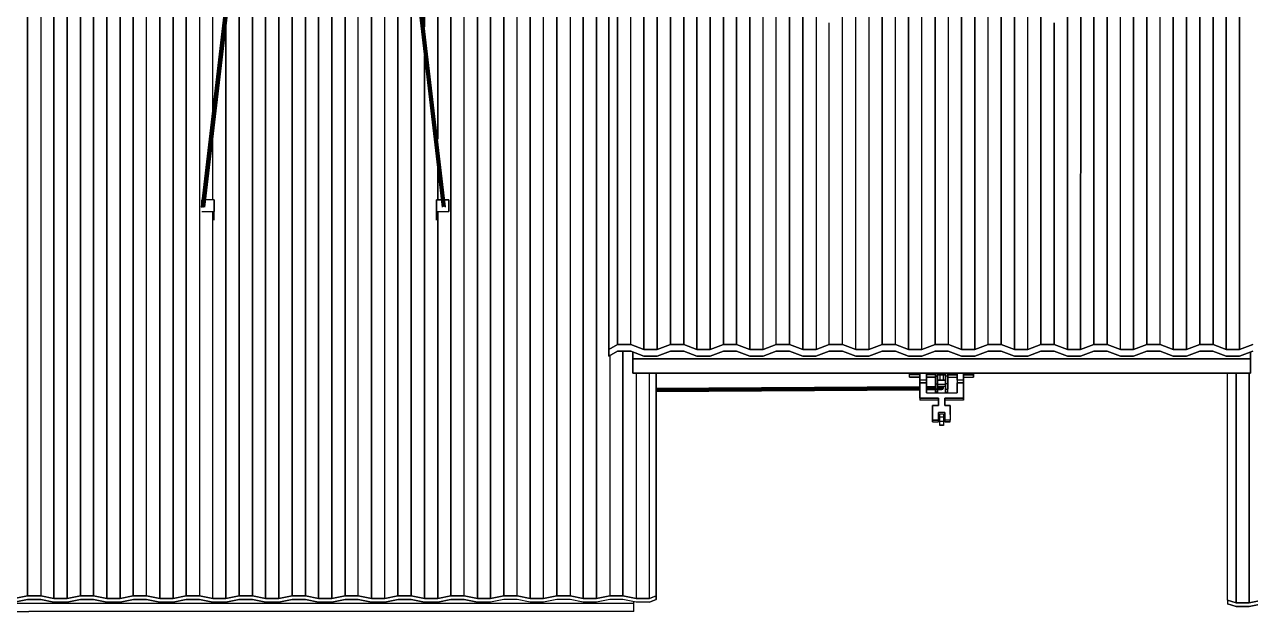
# Model space of a CAD drawing. Extents: x -32 to 51.8, y -51.6 to -5.5.
# Drawn here: x 5.35 to 13.29, y -29.14 to -25.34 of the extents above; entities that cross this region are included whole.
import ezdxf

# ---------------------------------------------------------------- set-up
doc = ezdxf.new("R2010")
doc.units = 0
doc.header["$MEASUREMENT"] = 0
doc.layers.get('0').update_dxf_attribs({"linetype": 'CONTINUOUS'})
doc.layers.add('hachures', color=5, linetype='CONTINUOUS')

msp = doc.modelspace()

# ---------------------------------------------------------------- linework, layer by layer
for p, q in [((7.1509, -21.0387), (6.5047, -26.5245)), ((6.5127, -26.5236), (7.1509, -21.0387)), ((7.1371, -21.0532), (6.4935, -26.5216)), ((7.141, -21.0532), (6.4968, -26.5236)), ((7.1372, -21.0532), (6.4968, -26.5236)), ((7.141, -21.0532), (6.5047, -26.5245)), ((7.1569, -21.0532), (6.5127, -26.5236)), ((6.516, -26.5216), (7.1596, -21.0532)), ((6.516, -26.5216), (7.1569, -21.0532)), ((7.4107, -21.0532), (8.0543, -26.5216)), ((7.4108, -21.0532), (8.0576, -26.5195)), ((8.0576, -26.5195), (7.4146, -21.0532)), ((7.4146, -21.0532), (8.0655, -26.5187)), ((7.4227, -21.0532), (8.0655, -26.5187)), ((7.4228, -21.0532), (8.0735, -26.5195)), ((8.0768, -26.5216), (7.4305, -21.0532)), ((8.0735, -26.5195), (7.4305, -21.0532)), ((8.0768, -26.5216), (7.4332, -21.0532)), ((9.1349, -21.1062), (9.1348, -27.4445)), ((9.1348, -21.1496), (9.1347, -27.4879)), ((9.1347, -27.4876), (9.1348, -21.1496)), ((6.5681, -26.4746), (6.5681, -26.0791)), ((8.0252, -26.4746), (8.0252, -26.2744)), ((8.0252, -26.2744), (8.0252, -26.4746)), ((6.4966, -26.5235), (6.4935, -26.5216)), ((6.499, -26.4746), (6.4966, -26.4746)), ((6.4966, -26.4746), (6.4966, -26.4949)), ((6.4966, -26.4948), (6.4966, -26.4746)), ((6.5766, -26.4746), (6.5215, -26.4746)), ((6.5766, -26.5498), (6.5766, -26.4746)), ((6.5766, -26.4746), (6.5766, -26.5498)), ((8.0488, -26.4746), (8.0166, -26.4746)), ((8.0166, -26.5498), (8.0166, -26.4746)), ((8.0166, -26.4746), (8.0488, -26.4746)), ((8.0166, -26.5317), (8.0166, -26.4746)), ((8.0166, -26.4746), (8.0166, -26.5498)), ((8.0966, -26.4746), (8.0713, -26.4746)), ((8.0713, -26.4746), (8.0966, -26.4746)), ((8.0966, -26.5498), (8.0966, -26.4746)), ((8.0966, -26.4746), (8.0966, -26.4746)), ((8.0966, -26.4746), (8.0966, -26.5498)), ((6.4966, -26.5498), (6.5766, -26.5498)), ((6.5766, -26.6068), (6.5766, -26.5498)), ((8.0166, -26.6069), (8.0166, -26.5498)), ((8.0166, -26.5498), (8.0966, -26.5498)), ((9.1348, -27.4445), (9.1347, -27.4879)), ((9.1347, -27.4879), (9.1348, -27.4445)), ((9.1347, -27.4879), (9.19, -27.4541)), ((9.19, -27.4541), (9.1347, -27.4879)), ((9.1901, -27.4107), (9.1348, -27.4445)), ((9.1348, -27.4445), (9.1901, -27.4107)), ((9.19, -27.4541), (9.19, -27.4541)), ((9.19, -27.4541), (9.19, -27.4541)), ((9.19, -27.4541), (9.2757, -27.4541)), ((9.2757, -27.4541), (9.19, -27.4541)), ((9.2758, -27.4107), (9.1901, -27.4107)), ((9.1901, -27.4107), (9.2758, -27.4107)), ((9.2757, -27.4541), (9.2757, -27.4541)), ((9.2757, -27.4541), (9.3614, -27.4879)), ((9.3614, -27.4879), (9.2757, -27.4541)), ((9.3616, -27.4445), (9.2758, -27.4107)), ((9.2758, -27.4107), (9.3616, -27.4445)), ((9.29, -27.4597), (9.29, -27.5337)), ((9.29, -27.5034), (9.29, -27.4597)), ((9.2901, -27.4598), (9.2901, -27.5034)), ((9.3614, -27.4445), (9.3614, -27.4445)), ((9.3614, -27.4445), (9.3614, -27.4445)), ((9.3616, -27.4445), (9.4473, -27.4446)), ((9.4473, -27.4446), (9.3616, -27.4445)), ((9.5329, -27.4541), (9.4472, -27.4879)), ((9.4472, -27.4879), (9.5329, -27.4541)), ((9.4473, -27.4446), (9.533, -27.4107)), ((9.533, -27.4107), (9.4473, -27.4446)), ((9.5329, -27.4541), (9.5329, -27.4541)), ((9.5329, -27.4541), (9.6186, -27.4541)), ((9.6186, -27.4541), (9.5329, -27.4541)), ((9.5329, -27.4541), (9.5329, -27.4541)), ((9.533, -27.4107), (9.6187, -27.4107)), ((9.6187, -27.4107), (9.533, -27.4107)), ((9.6186, -27.4541), (9.6186, -27.4541)), ((9.6186, -27.4541), (9.7043, -27.488)), ((9.7043, -27.488), (9.6186, -27.4541)), ((9.6187, -27.4107), (9.7044, -27.4446)), ((9.7044, -27.4446), (9.6187, -27.4107)), ((9.7044, -27.4446), (9.7901, -27.4446)), ((9.7901, -27.4446), (9.7044, -27.4446)), ((9.8757, -27.4541), (9.79, -27.488)), ((9.79, -27.488), (9.8757, -27.4541)), ((9.7901, -27.4446), (9.8758, -27.4107)), ((9.8758, -27.4107), (9.7901, -27.4446)), ((9.8757, -27.4541), (9.8757, -27.4541)), ((9.8757, -27.4541), (9.9614, -27.4541)), ((9.9614, -27.4541), (9.8757, -27.4541)), ((9.8757, -27.4541), (9.8757, -27.4541)), ((9.8758, -27.4107), (9.9616, -27.4107)), ((9.9616, -27.4107), (9.8758, -27.4107)), ((9.9614, -27.4541), (9.9614, -27.4541)), ((9.9614, -27.4541), (10.0472, -27.488)), ((10.0472, -27.488), (9.9614, -27.4541)), ((9.9616, -27.4107), (10.0473, -27.4446)), ((10.0473, -27.4446), (9.9616, -27.4107)), ((10.133, -27.4446), (10.0473, -27.4446)), ((10.0473, -27.4446), (10.133, -27.4446)), ((10.2186, -27.4541), (10.1329, -27.488)), ((10.1329, -27.488), (10.2186, -27.4541)), ((10.2187, -27.4107), (10.133, -27.4446)), ((10.133, -27.4446), (10.2187, -27.4107)), ((10.2186, -27.4541), (10.2186, -27.4541)), ((10.2186, -27.4541), (10.3043, -27.4541)), ((10.3043, -27.4541), (10.2186, -27.4541)), ((10.2186, -27.4541), (10.2186, -27.4541)), ((10.3044, -27.4107), (10.2187, -27.4107)), ((10.2187, -27.4107), (10.3044, -27.4107)), ((10.3043, -27.4541), (10.3043, -27.4541)), ((10.3043, -27.4541), (10.39, -27.488)), ((10.39, -27.488), (10.3043, -27.4541)), ((10.3044, -27.4107), (10.3901, -27.4446)), ((10.3901, -27.4446), (10.3044, -27.4107)), ((10.39, -27.4445), (10.39, -27.4445)), ((10.39, -27.4445), (10.39, -27.4445)), ((10.4758, -27.4446), (10.3901, -27.4446)), ((10.3901, -27.4446), (10.4758, -27.4446)), ((10.5614, -27.4541), (10.4757, -27.488)), ((10.4757, -27.488), (10.5614, -27.4541)), ((10.5616, -27.4107), (10.4758, -27.4446)), ((10.4758, -27.4446), (10.5616, -27.4107)), ((10.6472, -27.4541), (10.5614, -27.4541)), ((10.5614, -27.4541), (10.5614, -27.4541)), ((10.5614, -27.4541), (10.6472, -27.4541)), ((10.5614, -27.4541), (10.5614, -27.4541)), ((10.6473, -27.4107), (10.5616, -27.4107)), ((10.5616, -27.4107), (10.6473, -27.4107)), ((10.7329, -27.488), (10.6472, -27.4541)), ((10.6472, -27.4541), (10.6472, -27.4541)), ((10.6472, -27.4541), (10.7329, -27.488)), ((10.6472, -27.4541), (10.6472, -27.4541)), ((10.733, -27.4446), (10.6473, -27.4107)), ((10.6473, -27.4107), (10.733, -27.4446)), ((10.8187, -27.4446), (10.733, -27.4446)), ((10.733, -27.4446), (10.8187, -27.4446)), ((10.8186, -27.488), (10.9043, -27.4541)), ((10.9043, -27.4541), (10.8186, -27.488)), ((10.9044, -27.4107), (10.8187, -27.4446)), ((10.8187, -27.4446), (10.9044, -27.4107)), ((10.9043, -27.4541), (10.9043, -27.4541)), ((10.9043, -27.4541), (10.99, -27.4541)), ((10.9043, -27.4541), (10.9043, -27.4541)), ((10.99, -27.4541), (10.9043, -27.4541)), ((10.9901, -27.4107), (10.9044, -27.4107)), ((10.9044, -27.4107), (10.9901, -27.4107)), ((10.99, -27.4541), (10.99, -27.4541)), ((10.99, -27.4541), (11.0757, -27.488)), ((11.0757, -27.488), (10.99, -27.4541)), ((11.0758, -27.4446), (10.9901, -27.4107)), ((10.9901, -27.4107), (11.0758, -27.4446)), ((11.1616, -27.4446), (11.0758, -27.4446)), ((11.0758, -27.4446), (11.1616, -27.4446)), ((11.2472, -27.4541), (11.1614, -27.488)), ((11.1614, -27.488), (11.2472, -27.4541)), ((11.2473, -27.4107), (11.1616, -27.4446)), ((11.1616, -27.4446), (11.2473, -27.4107)), ((11.2472, -27.4541), (11.2472, -27.4541)), ((11.2472, -27.4541), (11.3329, -27.4541)), ((11.3329, -27.4541), (11.2472, -27.4541)), ((11.2472, -27.4541), (11.2472, -27.4541)), ((11.333, -27.4107), (11.2473, -27.4107)), ((11.2473, -27.4107), (11.333, -27.4107)), ((11.3329, -27.4541), (11.3329, -27.4541)), ((11.3329, -27.4541), (11.4186, -27.488)), ((11.4186, -27.488), (11.3329, -27.4541)), ((11.4187, -27.4446), (11.333, -27.4107)), ((11.333, -27.4107), (11.4187, -27.4446)), ((11.4186, -27.4445), (11.4186, -27.4445)), ((11.4186, -27.4445), (11.4186, -27.4445)), ((11.4187, -27.4446), (11.5044, -27.4446)), ((11.5044, -27.4446), (11.4187, -27.4446)), ((11.5043, -27.488), (11.59, -27.4541)), ((11.59, -27.4541), (11.5043, -27.488)), ((11.5901, -27.4107), (11.5044, -27.4446)), ((11.5044, -27.4446), (11.5901, -27.4107)), ((11.59, -27.4541), (11.59, -27.4541)), ((11.6757, -27.4541), (11.59, -27.4541)), ((11.59, -27.4541), (11.59, -27.4541)), ((11.59, -27.4541), (11.6757, -27.4541)), ((11.6758, -27.4107), (11.5901, -27.4107)), ((11.5901, -27.4107), (11.6758, -27.4107)), ((11.7614, -27.488), (11.6757, -27.4541)), ((11.6757, -27.4541), (11.6757, -27.4541)), ((11.6757, -27.4541), (11.7614, -27.488)), ((11.6757, -27.4541), (11.6757, -27.4541)), ((11.6758, -27.4107), (11.7616, -27.4446)), ((11.7616, -27.4446), (11.6758, -27.4107)), ((11.7614, -27.4445), (11.7614, -27.4445)), ((11.7614, -27.4445), (11.7614, -27.4445)), ((11.8473, -27.4446), (11.7616, -27.4446)), ((11.7616, -27.4446), (11.8473, -27.4446)), ((11.8472, -27.4446), (11.8472, -27.4446)), ((11.8472, -27.488), (11.9329, -27.4541)), ((11.9329, -27.4541), (11.8472, -27.488)), ((11.933, -27.4107), (11.8473, -27.4446)), ((11.8473, -27.4446), (11.933, -27.4107)), ((11.9329, -27.4541), (11.9329, -27.4541)), ((11.9329, -27.4541), (12.0186, -27.4541)), ((12.0186, -27.4541), (11.9329, -27.4541)), ((11.933, -27.4107), (12.0187, -27.4107)), ((12.0187, -27.4107), (11.933, -27.4107)), ((12.0186, -27.4541), (12.0186, -27.4541)), ((12.1043, -27.488), (12.0186, -27.4541)), ((12.0186, -27.4541), (12.0186, -27.4541)), ((12.0186, -27.4541), (12.1043, -27.488)), ((12.0187, -27.4107), (12.1044, -27.4446)), ((12.1044, -27.4446), (12.0187, -27.4107)), ((12.1044, -27.4446), (12.1901, -27.4446)), ((12.1901, -27.4446), (12.1044, -27.4446)), ((12.19, -27.488), (12.2757, -27.4541)), ((12.2757, -27.4541), (12.19, -27.488)), ((12.1901, -27.4446), (12.2758, -27.4107)), ((12.2758, -27.4107), (12.1901, -27.4446)), ((12.2757, -27.4541), (12.2757, -27.4541)), ((12.3614, -27.4541), (12.2757, -27.4541)), ((12.2757, -27.4541), (12.2757, -27.4541)), ((12.2757, -27.4541), (12.3614, -27.4541)), ((12.2758, -27.4107), (12.3616, -27.4107)), ((12.3616, -27.4107), (12.2758, -27.4107)), ((12.4472, -27.488), (12.3614, -27.4541)), ((12.3614, -27.4541), (12.3614, -27.4541)), ((12.3614, -27.4541), (12.4472, -27.488)), ((12.3614, -27.4541), (12.3614, -27.4541)), ((12.4473, -27.4446), (12.3616, -27.4107)), ((12.3616, -27.4107), (12.4473, -27.4446)), ((12.533, -27.4446), (12.4473, -27.4446)), ((12.4473, -27.4446), (12.533, -27.4446)), ((12.6186, -27.4541), (12.5329, -27.488)), ((12.5329, -27.488), (12.6186, -27.4541)), ((12.533, -27.4446), (12.6187, -27.4107)), ((12.6187, -27.4107), (12.533, -27.4446)), ((12.6186, -27.4541), (12.6186, -27.4541)), ((12.6186, -27.4541), (12.7043, -27.4541)), ((12.7043, -27.4541), (12.6186, -27.4541)), ((12.6186, -27.4541), (12.6186, -27.4541)), ((12.7044, -27.4107), (12.6187, -27.4107)), ((12.6187, -27.4107), (12.7044, -27.4107)), ((12.7043, -27.4541), (12.7043, -27.4541)), ((12.7043, -27.4541), (12.79, -27.488)), ((12.79, -27.488), (12.7043, -27.4541)), ((12.7901, -27.4446), (12.7044, -27.4107)), ((12.7044, -27.4107), (12.7901, -27.4446)), ((12.7901, -27.4446), (12.8758, -27.4446)), ((12.8758, -27.4446), (12.7901, -27.4446)), ((12.9614, -27.4541), (12.8757, -27.488)), ((12.8757, -27.488), (12.9614, -27.4541)), ((12.8758, -27.4446), (12.9616, -27.4107)), ((12.9616, -27.4107), (12.8758, -27.4446)), ((12.9614, -27.4541), (13.0472, -27.4541)), ((13.0472, -27.4541), (12.9614, -27.4541)), ((12.9614, -27.4541), (12.9614, -27.4541)), ((12.9616, -27.4107), (13.0473, -27.4107)), ((13.0473, -27.4107), (12.9616, -27.4107)), ((13.0472, -27.4107), (13.0472, -27.4107)), ((13.0472, -27.4107), (13.0472, -27.4107)), ((13.0472, -27.4541), (13.1329, -27.488)), ((13.0472, -27.4541), (13.0472, -27.4541)), ((13.1329, -27.488), (13.0472, -27.4541)), ((13.0473, -27.4107), (13.133, -27.4446)), ((13.133, -27.4446), (13.0473, -27.4107)), ((13.2187, -27.4446), (13.133, -27.4446)), ((13.133, -27.4446), (13.2187, -27.4446)), ((13.2186, -27.488), (13.3043, -27.4541)), ((13.3043, -27.4541), (13.2186, -27.488)), ((13.3044, -27.4107), (13.2187, -27.4446)), ((13.2187, -27.4446), (13.3044, -27.4107)), ((13.2187, -27.4446), (13.2187, -27.4446)), ((13.29, -27.4598), (13.29, -27.5035)), ((13.2901, -27.4598), (13.2901, -27.5337)), ((13.2901, -27.5035), (13.2901, -27.4598)), ((9.1347, -27.4879), (9.1347, -27.4879)), ((9.37, -27.5034), (9.29, -27.5034)), ((9.29, -27.5964), (9.29, -27.5034)), ((9.29, -27.5034), (9.37, -27.5034)), ((9.29, -27.5337), (9.29, -27.5964)), ((9.2901, -27.5034), (9.2901, -27.5964)), ((9.4472, -27.4879), (9.3614, -27.4879)), ((9.3614, -27.4879), (9.4472, -27.4879)), ((13.21, -27.5035), (9.37, -27.5034)), ((9.37, -27.5034), (13.21, -27.5035)), ((9.79, -27.488), (9.7043, -27.488)), ((9.7043, -27.488), (9.79, -27.488)), ((9.79, -27.488), (9.79, -27.488)), ((9.79, -27.488), (9.79, -27.488)), ((10.0472, -27.488), (10.0472, -27.488)), ((10.1329, -27.488), (10.0472, -27.488)), ((10.0472, -27.488), (10.0472, -27.488)), ((10.0472, -27.488), (10.1329, -27.488)), ((10.1329, -27.488), (10.1329, -27.488)), ((10.1329, -27.488), (10.1329, -27.488)), ((10.39, -27.488), (10.39, -27.488)), ((10.4757, -27.488), (10.39, -27.488)), ((10.39, -27.488), (10.39, -27.488)), ((10.39, -27.488), (10.4757, -27.488)), ((10.4757, -27.488), (10.4757, -27.488)), ((10.4757, -27.488), (10.4757, -27.488)), ((10.7329, -27.488), (10.7329, -27.488)), ((10.7329, -27.488), (10.8186, -27.488)), ((10.8186, -27.488), (10.7329, -27.488)), ((10.7329, -27.488), (10.7329, -27.488)), ((10.8186, -27.488), (10.8186, -27.488)), ((11.0757, -27.488), (11.0757, -27.488)), ((11.1614, -27.488), (11.0757, -27.488)), ((11.0757, -27.488), (11.0757, -27.488)), ((11.0757, -27.488), (11.1614, -27.488)), ((11.1614, -27.488), (11.1614, -27.488)), ((11.1614, -27.488), (11.1614, -27.488)), ((11.4186, -27.488), (11.4186, -27.488)), ((11.4186, -27.488), (11.5043, -27.488)), ((11.4186, -27.488), (11.4186, -27.488)), ((11.5043, -27.488), (11.4186, -27.488)), ((11.5043, -27.488), (11.5043, -27.488)), ((11.7614, -27.488), (11.7614, -27.488)), ((11.7614, -27.488), (11.8472, -27.488)), ((11.8472, -27.488), (11.7614, -27.488)), ((11.7614, -27.488), (11.7614, -27.488)), ((11.8472, -27.488), (11.8472, -27.488)), ((12.1043, -27.488), (12.1043, -27.488)), ((12.1043, -27.488), (12.19, -27.488)), ((12.19, -27.488), (12.1043, -27.488)), ((12.1043, -27.488), (12.1043, -27.488)), ((12.19, -27.488), (12.19, -27.488)), ((12.5329, -27.488), (12.4472, -27.488)), ((12.4472, -27.488), (12.4472, -27.488)), ((12.4472, -27.488), (12.5329, -27.488)), ((12.4472, -27.488), (12.4472, -27.488)), ((12.5329, -27.488), (12.5329, -27.488)), ((12.5329, -27.488), (12.5329, -27.488)), ((12.79, -27.488), (12.79, -27.488)), ((12.8757, -27.488), (12.79, -27.488)), ((12.79, -27.488), (12.79, -27.488)), ((12.79, -27.488), (12.8757, -27.488)), ((12.8757, -27.488), (12.8757, -27.488)), ((12.8757, -27.488), (12.8757, -27.488)), ((13.1329, -27.488), (13.1329, -27.488)), ((13.1329, -27.488), (13.2186, -27.488)), ((13.2186, -27.488), (13.1329, -27.488)), ((13.29, -27.5035), (13.21, -27.5035)), ((13.21, -27.5035), (13.29, -27.5035)), ((13.2186, -27.488), (13.2186, -27.488)), ((13.29, -27.5035), (13.29, -27.5965)), ((13.2901, -27.5965), (13.2901, -27.5035)), ((13.2901, -27.5337), (13.2901, -27.5965)), ((9.29, -27.5964), (9.37, -27.5964)), ((9.37, -27.5964), (9.29, -27.5964)), ((9.2901, -27.5964), (9.2901, -27.5964)), ((9.37, -27.5964), (13.21, -27.5965)), ((13.21, -27.5965), (9.37, -27.5964)), ((9.4401, -27.5964), (9.4401, -29.0372)), ((9.4402, -29.061), (9.4402, -27.5964)), ((11.0823, -27.6068), (11.0823, -27.5965)), ((11.1486, -27.6068), (11.0823, -27.6068)), ((11.0823, -27.623), (11.0823, -27.6068)), ((11.1486, -27.623), (11.0823, -27.623)), ((11.0823, -27.623), (11.1486, -27.623)), ((11.1486, -27.5965), (11.1486, -27.6421)), ((11.1486, -27.6421), (11.1486, -27.5965)), ((11.1486, -27.6848), (11.1486, -27.623)), ((11.1905, -27.5965), (11.1905, -27.6421)), ((11.1905, -27.6421), (11.1905, -27.5965)), ((11.2494, -27.6068), (11.1905, -27.6068)), ((11.2494, -27.623), (11.1905, -27.623)), ((11.1905, -27.623), (11.2494, -27.623)), ((11.1905, -27.66), (11.1905, -27.623)), ((11.2494, -27.6172), (11.2494, -27.5965)), ((11.2494, -27.5965), (11.2494, -27.6172)), ((11.2494, -27.6666), (11.2494, -27.6172)), ((11.2494, -27.6172), (11.2494, -27.6172)), ((11.2494, -27.6172), (11.2638, -27.6172)), ((11.2638, -27.6172), (11.2494, -27.6172)), ((11.2494, -27.6172), (11.2494, -27.6666)), ((11.2638, -27.6172), (11.2638, -27.5965)), ((11.2638, -27.5965), (11.2638, -27.607)), ((11.2638, -27.5965), (11.2638, -27.6172)), ((11.2638, -27.607), (11.2638, -27.6427)), ((11.2638, -27.607), (11.2638, -27.607)), ((11.2638, -27.607), (11.2787, -27.607)), ((11.2787, -27.607), (11.2638, -27.607)), ((11.2638, -27.6666), (11.2638, -27.6172)), ((11.2638, -27.6172), (11.2638, -27.6666)), ((11.2787, -27.5965), (11.2787, -27.6379)), ((11.2787, -27.5965), (11.2787, -27.6379)), ((11.2787, -27.607), (11.3149, -27.607)), ((11.3149, -27.607), (11.2787, -27.607)), ((11.282, -27.607), (11.282, -27.5965)), ((11.2821, -27.5965), (11.2821, -27.607)), ((11.2899, -27.5965), (11.2899, -27.607)), ((11.29, -27.5965), (11.29, -27.607)), ((11.2979, -27.5965), (11.2979, -27.607)), ((11.2979, -27.5965), (11.2979, -27.607)), ((11.3012, -27.6379), (11.3012, -27.5965)), ((11.3149, -27.5965), (11.3149, -27.6172)), ((11.3149, -27.6172), (11.3149, -27.5965)), ((11.3149, -27.5965), (11.3149, -27.607)), ((11.3149, -27.5984), (11.3149, -27.5984)), ((11.3149, -27.6172), (11.3149, -27.6666)), ((11.3294, -27.6172), (11.3149, -27.6172)), ((11.3149, -27.6666), (11.3149, -27.6172)), ((11.3294, -27.6172), (11.3294, -27.5965)), ((11.3294, -27.5965), (11.3294, -27.6172)), ((11.3294, -27.6068), (11.3294, -27.5965)), ((11.3294, -27.5984), (11.3294, -27.5984)), ((11.3294, -27.623), (11.3294, -27.6068)), ((11.3294, -27.6068), (11.3896, -27.6068)), ((11.3294, -27.6497), (11.3294, -27.6068)), ((11.3896, -27.6068), (11.3294, -27.6068)), ((11.3294, -27.6666), (11.3294, -27.6172)), ((11.3294, -27.6172), (11.3294, -27.6666)), ((11.3294, -27.623), (11.3896, -27.623)), ((11.3896, -27.5965), (11.3896, -27.6421)), ((11.3896, -27.6421), (11.3896, -27.5965)), ((11.3896, -27.6421), (11.3896, -27.623)), ((11.3896, -27.623), (11.3896, -27.6717)), ((11.4314, -27.6421), (11.4314, -27.5965)), ((11.4314, -27.5965), (11.4314, -27.6421)), ((11.4314, -27.6068), (11.496, -27.6068)), ((11.496, -27.6068), (11.4314, -27.6068)), ((11.4314, -27.623), (11.496, -27.623)), ((11.496, -27.6145), (11.496, -27.5965)), ((11.496, -27.6068), (11.496, -27.5965)), ((11.496, -27.5965), (11.496, -27.6068)), ((11.496, -27.623), (11.496, -27.6068)), ((11.496, -27.6068), (11.496, -27.623)), ((11.496, -27.6145), (11.496, -27.623)), ((13.1413, -29.0659), (13.1413, -27.5965)), ((13.21, -27.5965), (13.29, -27.5965)), ((13.29, -27.5965), (13.21, -27.5965)), ((11.1486, -27.6848), (9.4402, -27.6966)), ((9.4402, -27.6976), (11.1486, -27.6876)), ((9.4402, -27.6995), (11.1486, -27.6877)), ((9.4402, -27.702), (11.1486, -27.6942)), ((9.4402, -27.7066), (11.1486, -27.6946)), ((9.4402, -27.709), (11.1486, -27.7011)), ((9.4402, -27.7136), (11.1486, -27.7015)), ((11.1486, -27.7041), (9.4402, -27.7145)), ((9.4402, -27.7164), (11.1486, -27.7043)), ((11.1486, -27.6421), (11.1486, -27.6601)), ((11.1905, -27.6421), (11.1486, -27.6421)), ((11.1486, -27.66), (11.1486, -27.6421)), ((11.1486, -27.7234), (11.1486, -27.66)), ((11.1486, -27.66), (11.1905, -27.66)), ((11.1486, -27.6601), (11.1486, -27.7235)), ((11.1905, -27.6601), (11.1486, -27.6601)), ((11.1486, -27.7234), (11.1486, -27.6718)), ((11.1486, -27.6718), (11.1486, -27.6876)), ((11.1905, -27.6421), (11.1905, -27.66)), ((11.1905, -27.66), (11.1905, -27.7234)), ((11.1905, -27.7235), (11.1905, -27.6601)), ((11.1905, -27.6601), (11.1905, -27.6717)), ((11.1905, -27.7234), (11.1905, -27.6717)), ((11.1905, -27.6718), (11.1905, -27.7234)), ((11.1905, -27.6719), (11.1905, -27.6845)), ((11.2494, -27.6841), (11.1905, -27.6845)), ((11.1905, -27.6874), (11.2494, -27.687)), ((11.1905, -27.6873), (11.2494, -27.687)), ((11.1905, -27.6941), (11.2494, -27.6938)), ((11.1905, -27.6943), (11.2494, -27.6939)), ((11.1905, -27.7009), (11.2494, -27.7006)), ((11.1905, -27.7012), (11.2494, -27.7008)), ((11.2494, -27.7035), (11.1905, -27.7039)), ((11.1905, -27.704), (11.2494, -27.7035)), ((11.2494, -27.7013), (11.2494, -27.6666)), ((11.2494, -27.6666), (11.2638, -27.6666)), ((11.2494, -27.6666), (11.2494, -27.7013)), ((11.2494, -27.7199), (11.2494, -27.7013)), ((11.2494, -27.7013), (11.2494, -27.7013)), ((11.2494, -27.7013), (11.2638, -27.7013)), ((11.2638, -27.7013), (11.2494, -27.7013)), ((11.2494, -27.7013), (11.2494, -27.7199)), ((11.2494, -27.7035), (11.2494, -27.7147)), ((11.2638, -27.6427), (11.2638, -27.6677)), ((11.2638, -27.6427), (11.2638, -27.6427)), ((11.2638, -27.6427), (11.3149, -27.6427)), ((11.3149, -27.6427), (11.2638, -27.6427)), ((11.2638, -27.7013), (11.2638, -27.6666)), ((11.2638, -27.6666), (11.2638, -27.7013)), ((11.2638, -27.6812), (11.2638, -27.6677)), ((11.2638, -27.6677), (11.3149, -27.6677)), ((11.2638, -27.6677), (11.2638, -27.6812)), ((11.2638, -27.6812), (11.3149, -27.6812)), ((11.2638, -27.6812), (11.2638, -27.684)), ((11.2787, -27.6839), (11.2638, -27.684)), ((11.2638, -27.6869), (11.2787, -27.6868)), ((11.2638, -27.6869), (11.2787, -27.6868)), ((11.2638, -27.6938), (11.3012, -27.6936)), ((11.2638, -27.6937), (11.3012, -27.6936)), ((11.2638, -27.7007), (11.2979, -27.7004)), ((11.2638, -27.7006), (11.2979, -27.7004)), ((11.2638, -27.7199), (11.2638, -27.7013)), ((11.2638, -27.7013), (11.2638, -27.7199)), ((11.2899, -27.7033), (11.2638, -27.7034)), ((11.2638, -27.7034), (11.2899, -27.7033)), ((11.2638, -27.7034), (11.2638, -27.7147)), ((11.2787, -27.6812), (11.2787, -27.6936)), ((11.2793, -27.6812), (11.2787, -27.6936)), ((11.282, -27.6867), (11.2787, -27.6936)), ((11.2819, -27.6868), (11.2979, -27.6867)), ((11.2819, -27.6868), (11.2979, -27.6867)), ((11.282, -27.6867), (11.282, -27.6812)), ((11.2827, -27.6812), (11.282, -27.6867)), ((11.2899, -27.6838), (11.282, -27.6867)), ((11.2899, -27.6812), (11.2899, -27.6838)), ((11.2903, -27.6812), (11.2899, -27.6838)), ((11.2979, -27.6867), (11.2899, -27.6838)), ((11.2899, -27.7033), (11.2979, -27.7004)), ((11.2979, -27.6867), (11.2982, -27.6812)), ((11.2979, -27.6867), (11.2979, -27.6812)), ((11.3012, -27.6936), (11.2979, -27.6867)), ((11.2979, -27.7004), (11.3012, -27.6936)), ((11.3012, -27.6936), (11.3012, -27.6812)), ((11.3149, -27.6666), (11.3149, -27.7013)), ((11.3294, -27.6666), (11.3149, -27.6666)), ((11.3149, -27.7013), (11.3149, -27.6666)), ((11.3149, -27.7013), (11.3149, -27.7199)), ((11.3149, -27.7199), (11.3149, -27.7013)), ((11.3149, -27.7013), (11.3294, -27.7013)), ((11.3294, -27.7013), (11.3294, -27.6666)), ((11.3294, -27.6666), (11.3294, -27.7013)), ((11.3294, -27.7013), (11.3294, -27.7013)), ((11.3294, -27.7199), (11.3294, -27.7013)), ((11.3896, -27.6421), (11.3896, -27.66)), ((11.4314, -27.6421), (11.3896, -27.6421)), ((11.3896, -27.7234), (11.3896, -27.66)), ((11.3896, -27.66), (11.4314, -27.66)), ((11.3896, -27.6601), (11.3896, -27.7235)), ((11.4314, -27.6601), (11.3896, -27.6601)), ((11.3896, -27.6717), (11.3896, -27.6717)), ((11.3896, -27.6717), (11.3896, -27.7233)), ((11.3896, -27.6718), (11.3896, -27.6718)), ((11.4314, -27.66), (11.4314, -27.6421)), ((11.4314, -27.6421), (11.4314, -27.66)), ((11.4314, -27.66), (11.4314, -27.7234)), ((11.4314, -27.7235), (11.4314, -27.6601)), ((11.1486, -27.7589), (11.1486, -27.7234)), ((11.1486, -27.7235), (11.1486, -27.759)), ((11.1486, -27.759), (11.1486, -27.7589)), ((11.1905, -27.7589), (11.1486, -27.7589)), ((11.1486, -27.7589), (11.1486, -27.759)), ((11.1486, -27.759), (11.1486, -27.7708)), ((11.1486, -27.759), (11.1905, -27.759)), ((11.1486, -27.7707), (11.1905, -27.7707)), ((11.1905, -27.7708), (11.1486, -27.7708)), ((11.1905, -27.7234), (11.2702, -27.7234)), ((11.2702, -27.7589), (11.1905, -27.7589)), ((11.1905, -27.759), (11.2702, -27.759)), ((11.1905, -27.7707), (11.2702, -27.7707)), ((11.2702, -27.7708), (11.1905, -27.7708)), ((11.2494, -27.7147), (11.2494, -27.7199)), ((11.2638, -27.7199), (11.2494, -27.7199)), ((11.2494, -27.7199), (11.2494, -27.7199)), ((11.2494, -27.7199), (11.2638, -27.7199)), ((11.2638, -27.7147), (11.2638, -27.7199)), ((11.2702, -27.7234), (11.3098, -27.7234)), ((11.2702, -27.8066), (11.2702, -27.7589)), ((11.2702, -27.759), (11.2702, -27.7708)), ((11.2702, -27.759), (11.2702, -27.8066)), ((11.2702, -27.7707), (11.2702, -27.8066)), ((11.3098, -27.7234), (11.3896, -27.7234)), ((11.3896, -27.7589), (11.3098, -27.7589)), ((11.3098, -27.7589), (11.3098, -27.8066)), ((11.3098, -27.759), (11.3896, -27.759)), ((11.3098, -27.8066), (11.3098, -27.759)), ((11.3098, -27.7707), (11.3896, -27.7707)), ((11.3896, -27.7708), (11.3098, -27.7708)), ((11.3149, -27.7199), (11.3294, -27.7199)), ((11.3294, -27.7199), (11.3294, -27.7147)), ((11.3294, -27.7199), (11.3294, -27.7199)), ((11.3294, -27.7199), (11.3294, -27.7199)), ((11.4314, -27.7589), (11.3896, -27.7589)), ((11.3896, -27.759), (11.4314, -27.759)), ((11.3896, -27.7707), (11.4314, -27.7707)), ((11.4314, -27.7708), (11.3896, -27.7708)), ((11.4314, -27.7234), (11.4314, -27.7589)), ((11.4314, -27.7352), (11.4314, -27.7234)), ((11.4314, -27.759), (11.4314, -27.7235)), ((11.4314, -27.7589), (11.4314, -27.759)), ((11.4314, -27.759), (11.4314, -27.7589)), ((11.4314, -27.7708), (11.4314, -27.759)), ((11.4314, -27.759), (11.4314, -27.7708)), ((11.4314, -27.7708), (11.4314, -27.7708)), ((11.231, -27.8521), (11.231, -27.8066)), ((11.231, -27.8066), (11.2702, -27.8066)), ((11.2702, -27.8066), (11.231, -27.8066)), ((11.231, -27.8066), (11.231, -27.8066)), ((11.231, -27.8066), (11.231, -27.8521)), ((11.231, -27.8184), (11.231, -27.8521)), ((11.231, -27.9003), (11.231, -27.8521)), ((11.231, -27.8521), (11.231, -27.9003)), ((11.2702, -27.8521), (11.2702, -27.9003)), ((11.3098, -27.8521), (11.2702, -27.8521)), ((11.2702, -27.8639), (11.2702, -27.8521)), ((11.2702, -27.9003), (11.2702, -27.8521)), ((11.2702, -27.8521), (11.2702, -27.8639)), ((11.2769, -27.8639), (11.2702, -27.8639)), ((11.2702, -27.8639), (11.2769, -27.8639)), ((11.2702, -27.8639), (11.2702, -27.9121)), ((11.2769, -27.8796), (11.2769, -27.8606)), ((11.2769, -27.8606), (11.3012, -27.8606)), ((11.3012, -27.8606), (11.3012, -27.8796)), ((11.3098, -27.8639), (11.3012, -27.8639)), ((11.3012, -27.8639), (11.3098, -27.8639)), ((11.3098, -27.8066), (11.3451, -27.8066)), ((11.3451, -27.8066), (11.3098, -27.8066)), ((11.3098, -27.9003), (11.3098, -27.8521)), ((11.3098, -27.8521), (11.3098, -27.8639)), ((11.3098, -27.8639), (11.3098, -27.8521)), ((11.3098, -27.8521), (11.3098, -27.9003)), ((11.3098, -27.9003), (11.3098, -27.8639)), ((11.3098, -27.8639), (11.3098, -27.9003)), ((11.3451, -27.8066), (11.3451, -27.8521)), ((11.3451, -27.8521), (11.3451, -27.8066)), ((11.3451, -27.8066), (11.3451, -27.8066)), ((11.3451, -27.8639), (11.3451, -27.8184)), ((11.3451, -27.8521), (11.3451, -27.9003)), ((11.2702, -27.9003), (11.231, -27.9003)), ((11.231, -27.9121), (11.231, -27.9003)), ((11.231, -27.9003), (11.2702, -27.9003)), ((11.231, -27.9003), (11.231, -27.9121)), ((11.231, -27.9121), (11.2702, -27.9121)), ((11.2702, -27.9003), (11.2702, -27.9003)), ((11.2702, -27.9003), (11.2702, -27.9121)), ((11.2702, -27.9121), (11.2702, -27.9003)), ((11.2769, -27.9098), (11.2769, -27.8796)), ((11.2769, -27.8796), (11.3012, -27.8796)), ((11.2769, -27.9335), (11.2769, -27.9098)), ((11.3012, -27.9098), (11.2769, -27.9098)), ((11.2769, -27.9368), (11.2769, -27.9335)), ((11.3012, -27.9335), (11.2769, -27.9335)), ((11.3012, -27.9368), (11.2769, -27.9368)), ((11.3012, -27.8796), (11.3012, -27.9098)), ((11.3012, -27.9098), (11.3012, -27.9335)), ((11.3012, -27.9335), (11.3012, -27.9368)), ((11.3451, -27.9003), (11.3098, -27.9003)), ((11.3098, -27.9003), (11.3098, -27.9121)), ((11.3098, -27.9003), (11.3098, -27.9003)), ((11.3451, -27.9121), (11.3098, -27.9121)), ((11.3098, -27.9121), (11.3451, -27.9121)), ((11.3451, -27.9121), (11.3451, -27.9003)), ((5.368, -29.0372), (5.2823, -29.0558)), ((5.2823, -29.0558), (5.368, -29.0372)), ((5.3682, -29.061), (5.2824, -29.0796)), ((5.2824, -29.0796), (5.3682, -29.061)), ((5.4538, -29.0372), (5.368, -29.0372)), ((5.368, -29.0372), (5.4538, -29.0372)), ((5.3682, -29.0372), (5.3682, -29.0372)), ((5.3682, -29.0372), (5.3682, -29.0372)), ((5.4539, -29.061), (5.3682, -29.061)), ((5.3682, -29.061), (5.4539, -29.061)), ((5.4538, -29.0372), (5.5395, -29.0558)), ((5.5395, -29.0558), (5.4538, -29.0372)), ((5.4539, -29.0372), (5.4539, -29.0372)), ((5.4539, -29.0372), (5.4539, -29.0372)), ((5.5396, -29.0796), (5.4539, -29.061)), ((5.4539, -29.061), (5.5396, -29.0796)), ((5.5395, -29.0558), (5.6252, -29.0558)), ((5.6252, -29.0558), (5.5395, -29.0558)), ((5.5396, -29.0558), (5.5396, -29.0558)), ((5.6252, -29.0558), (5.7109, -29.0372)), ((5.7109, -29.0372), (5.6252, -29.0558)), ((5.6253, -29.0557), (5.6253, -29.0557)), ((5.6253, -29.0557), (5.6253, -29.0557)), ((5.711, -29.061), (5.6253, -29.0796)), ((5.6253, -29.0796), (5.711, -29.061)), ((5.7109, -29.0372), (5.7966, -29.0372)), ((5.7966, -29.0372), (5.7109, -29.0372)), ((5.711, -29.0372), (5.711, -29.0372)), ((5.711, -29.0372), (5.711, -29.0372)), ((5.7967, -29.061), (5.711, -29.061)), ((5.711, -29.061), (5.7967, -29.061)), ((5.7966, -29.0372), (5.8823, -29.0558)), ((5.8823, -29.0558), (5.7966, -29.0372)), ((5.7967, -29.0372), (5.7967, -29.0372)), ((5.7967, -29.0372), (5.7967, -29.0372)), ((5.8824, -29.0796), (5.7967, -29.061)), ((5.7967, -29.061), (5.8824, -29.0796)), ((5.8823, -29.0558), (5.968, -29.0558)), ((5.968, -29.0558), (5.8823, -29.0558)), ((5.8824, -29.0558), (5.8824, -29.0558)), ((5.8824, -29.0558), (5.8824, -29.0558)), ((5.968, -29.0558), (6.0538, -29.0372)), ((6.0538, -29.0372), (5.968, -29.0558)), ((5.9682, -29.0557), (5.9682, -29.0557)), ((5.9682, -29.0557), (5.9682, -29.0557)), ((6.0539, -29.061), (5.9682, -29.0796)), ((5.9682, -29.0796), (6.0539, -29.061)), ((6.0538, -29.0372), (6.1395, -29.0372)), ((6.1395, -29.0372), (6.0538, -29.0372)), ((6.0539, -29.0372), (6.0539, -29.0372)), ((6.0539, -29.0372), (6.0539, -29.0372)), ((6.1396, -29.061), (6.0539, -29.061)), ((6.0539, -29.061), (6.1396, -29.061)), ((6.1395, -29.0372), (6.2252, -29.0558)), ((6.2252, -29.0558), (6.1395, -29.0372)), ((6.1396, -29.0372), (6.1396, -29.0372)), ((6.1396, -29.0372), (6.1396, -29.0372)), ((6.2253, -29.0796), (6.1396, -29.061)), ((6.1396, -29.061), (6.2253, -29.0796)), ((6.2252, -29.0558), (6.3109, -29.0558)), ((6.3109, -29.0558), (6.2252, -29.0558)), ((6.2253, -29.0558), (6.2253, -29.0558)), ((6.2253, -29.0558), (6.2253, -29.0558)), ((6.3109, -29.0558), (6.3966, -29.0372)), ((6.3966, -29.0372), (6.3109, -29.0558)), ((6.311, -29.0557), (6.311, -29.0558)), ((6.311, -29.0558), (6.311, -29.0557)), ((6.3967, -29.061), (6.311, -29.0796)), ((6.311, -29.0796), (6.3967, -29.061)), ((6.3966, -29.0372), (6.4823, -29.0372)), ((6.4823, -29.0372), (6.3966, -29.0372)), ((6.3967, -29.0372), (6.3967, -29.0372)), ((6.3967, -29.0372), (6.3967, -29.0372)), ((6.4824, -29.061), (6.3967, -29.061)), ((6.3967, -29.061), (6.4824, -29.061)), ((6.4823, -29.0372), (6.568, -29.0558)), ((6.568, -29.0558), (6.4823, -29.0372)), ((6.4824, -29.0372), (6.4824, -29.0372)), ((6.5682, -29.0796), (6.4824, -29.061)), ((6.4824, -29.061), (6.5682, -29.0796)), ((6.568, -29.0558), (6.6538, -29.0558)), ((6.6538, -29.0558), (6.568, -29.0558)), ((6.5682, -29.0558), (6.5682, -29.0558)), ((6.5682, -29.0558), (6.5682, -29.0558)), ((6.6538, -29.0558), (6.7395, -29.0372)), ((6.7395, -29.0372), (6.6538, -29.0558)), ((6.6539, -29.0557), (6.6539, -29.0558)), ((6.6539, -29.0558), (6.6539, -29.0557)), ((6.7396, -29.061), (6.6539, -29.0796)), ((6.6539, -29.0796), (6.7396, -29.061)), ((6.7615, -29.061), (6.7374, -29.0615)), ((6.7395, -29.0372), (6.8252, -29.0372)), ((6.8252, -29.0372), (6.7395, -29.0372)), ((6.7396, -29.0372), (6.7396, -29.0372)), ((6.7396, -29.0372), (6.7396, -29.0372)), ((6.8253, -29.061), (6.7396, -29.061)), ((6.7396, -29.061), (6.8253, -29.061)), ((6.8252, -29.0372), (6.9109, -29.0558)), ((6.9109, -29.0558), (6.8252, -29.0372)), ((6.8253, -29.0372), (6.8253, -29.0372)), ((6.8253, -29.0372), (6.8253, -29.0372)), ((6.911, -29.0796), (6.8253, -29.061)), ((6.8253, -29.061), (6.911, -29.0796)), ((6.9109, -29.0558), (6.9966, -29.0558)), ((6.9966, -29.0558), (6.9109, -29.0558)), ((6.911, -29.0558), (6.911, -29.0558)), ((6.911, -29.0558), (6.911, -29.0558)), ((6.9966, -29.0558), (7.0823, -29.0372)), ((7.0823, -29.0372), (6.9966, -29.0558)), ((6.9967, -29.0558), (6.9967, -29.0558)), ((6.9967, -29.0558), (6.9967, -29.0558)), ((7.0824, -29.061), (6.9967, -29.0797)), ((6.9967, -29.0796), (7.0824, -29.061)), ((7.0823, -29.0372), (7.168, -29.0372)), ((7.168, -29.0372), (7.0823, -29.0372)), ((7.0824, -29.0372), (7.0824, -29.0372)), ((7.1682, -29.061), (7.0824, -29.061)), ((7.0824, -29.061), (7.1682, -29.061)), ((7.168, -29.0372), (7.2538, -29.0558)), ((7.2538, -29.0558), (7.168, -29.0372)), ((7.1682, -29.0372), (7.1682, -29.0372)), ((7.2539, -29.0797), (7.1682, -29.061)), ((7.1682, -29.061), (7.2539, -29.0796)), ((7.2538, -29.0558), (7.3395, -29.0558)), ((7.3395, -29.0558), (7.2538, -29.0558)), ((7.2539, -29.0558), (7.2539, -29.0558)), ((7.2539, -29.0558), (7.2539, -29.0558)), ((7.3395, -29.0558), (7.4252, -29.0372)), ((7.4252, -29.0372), (7.3395, -29.0558)), ((7.3396, -29.0558), (7.3396, -29.0558)), ((7.3396, -29.0558), (7.3396, -29.0558)), ((7.4253, -29.061), (7.3396, -29.0797)), ((7.3396, -29.0796), (7.4253, -29.061)), ((7.4252, -29.0372), (7.5109, -29.0372)), ((7.5109, -29.0372), (7.4252, -29.0372)), ((7.4253, -29.0372), (7.4253, -29.0372)), ((7.4253, -29.0372), (7.4253, -29.0372)), ((7.511, -29.061), (7.4253, -29.061)), ((7.4253, -29.061), (7.511, -29.061)), ((7.5109, -29.0372), (7.5966, -29.0558)), ((7.5966, -29.0558), (7.5109, -29.0372)), ((7.511, -29.0372), (7.511, -29.0372)), ((7.5967, -29.0797), (7.511, -29.061)), ((7.511, -29.061), (7.5967, -29.0796)), ((7.5966, -29.0558), (7.6823, -29.0558)), ((7.6823, -29.0558), (7.5966, -29.0558)), ((7.5967, -29.0558), (7.5967, -29.0558)), ((7.5967, -29.0558), (7.5967, -29.0558)), ((7.6823, -29.0558), (7.768, -29.0372)), ((7.768, -29.0372), (7.6823, -29.0558)), ((7.6824, -29.0558), (7.6824, -29.0558)), ((7.6824, -29.0796), (7.7682, -29.061)), ((7.7682, -29.0611), (7.6824, -29.0797)), ((7.768, -29.0372), (7.8538, -29.0372)), ((7.8538, -29.0372), (7.768, -29.0372)), ((7.7682, -29.0372), (7.7682, -29.0372)), ((7.7682, -29.061), (7.8539, -29.061)), ((7.8539, -29.0611), (7.7682, -29.0611)), ((7.8538, -29.0372), (7.9395, -29.0558)), ((7.9395, -29.0558), (7.8538, -29.0372)), ((7.8539, -29.0372), (7.8539, -29.0372)), ((7.8539, -29.061), (7.9396, -29.0796)), ((7.9396, -29.0797), (7.8539, -29.0611)), ((7.9395, -29.0558), (8.0252, -29.0558)), ((8.0252, -29.0558), (7.9395, -29.0558)), ((7.9396, -29.0558), (7.9396, -29.0558)), ((7.9396, -29.0558), (7.9396, -29.0558)), ((8.0252, -29.0558), (8.1109, -29.0372)), ((8.1109, -29.0372), (8.0252, -29.0558)), ((8.0253, -29.0558), (8.0253, -29.0558)), ((8.0253, -29.0558), (8.0253, -29.0558)), ((8.0253, -29.0796), (8.111, -29.061)), ((8.111, -29.0611), (8.0253, -29.0797)), ((8.1109, -29.0372), (8.1966, -29.0372)), ((8.1966, -29.0372), (8.1109, -29.0372)), ((8.111, -29.0372), (8.111, -29.0372)), ((8.111, -29.0372), (8.111, -29.0372)), ((8.111, -29.061), (8.1967, -29.061)), ((8.1967, -29.0611), (8.111, -29.0611)), ((8.1966, -29.0372), (8.2823, -29.0558)), ((8.2823, -29.0558), (8.1966, -29.0372)), ((8.1967, -29.0372), (8.1967, -29.0372)), ((8.1967, -29.0372), (8.1967, -29.0372)), ((8.1967, -29.061), (8.2824, -29.0797)), ((8.2824, -29.0797), (8.1967, -29.0611)), ((8.2823, -29.0558), (8.368, -29.0558)), ((8.368, -29.0558), (8.2823, -29.0558)), ((8.2824, -29.0558), (8.2824, -29.0558)), ((8.2824, -29.0558), (8.2824, -29.0558)), ((8.368, -29.0558), (8.4538, -29.0372)), ((8.4538, -29.0372), (8.368, -29.0558)), ((8.3682, -29.0558), (8.3682, -29.0558)), ((8.3682, -29.0558), (8.3682, -29.0558)), ((8.4539, -29.0611), (8.3682, -29.0797)), ((8.4538, -29.0372), (8.5395, -29.0372)), ((8.5395, -29.0372), (8.4538, -29.0372)), ((8.4539, -29.0372), (8.4539, -29.0372)), ((8.4539, -29.0372), (8.4539, -29.0372)), ((8.5396, -29.0611), (8.4539, -29.0611)), ((8.5395, -29.0372), (8.6252, -29.0558)), ((8.6252, -29.0558), (8.5395, -29.0372)), ((8.5396, -29.0372), (8.5396, -29.0372)), ((8.6253, -29.0797), (8.5396, -29.0611)), ((8.6252, -29.0558), (8.7109, -29.0558)), ((8.7109, -29.0558), (8.6252, -29.0558)), ((8.6253, -29.0558), (8.6253, -29.0558)), ((8.6253, -29.0558), (8.6253, -29.0558)), ((8.7109, -29.0558), (8.7966, -29.0372)), ((8.7966, -29.0372), (8.7109, -29.0558)), ((8.711, -29.0558), (8.711, -29.0558)), ((8.7967, -29.0611), (8.711, -29.0797)), ((8.7966, -29.0372), (8.8823, -29.0372)), ((8.8823, -29.0372), (8.7966, -29.0372)), ((8.7967, -29.0372), (8.7967, -29.0372)), ((8.7967, -29.0372), (8.7967, -29.0372)), ((8.8824, -29.0611), (8.7967, -29.0611)), ((8.8823, -29.0372), (8.968, -29.0558)), ((8.968, -29.0558), (8.8823, -29.0372)), ((8.8824, -29.0372), (8.8824, -29.0372)), ((8.9682, -29.0797), (8.8824, -29.0611)), ((8.968, -29.0558), (9.0538, -29.0558)), ((9.0538, -29.0558), (8.968, -29.0558)), ((8.9682, -29.0558), (8.9682, -29.0558)), ((8.9682, -29.0558), (8.9682, -29.0558)), ((9.0538, -29.0558), (9.1395, -29.0372)), ((9.1395, -29.0372), (9.0538, -29.0558)), ((9.0539, -29.0558), (9.0539, -29.0558)), ((9.0539, -29.0558), (9.0539, -29.0558)), ((9.1396, -29.0611), (9.0539, -29.0797)), ((9.1395, -29.0372), (9.2252, -29.0372)), ((9.2252, -29.0372), (9.1395, -29.0372)), ((9.1396, -29.0372), (9.1396, -29.0372)), ((9.2253, -29.0611), (9.1396, -29.0611)), ((9.2252, -29.0372), (9.3109, -29.0558)), ((9.3109, -29.0558), (9.2252, -29.0372)), ((9.2253, -29.0372), (9.2253, -29.0372)), ((9.2253, -29.0372), (9.2253, -29.0372)), ((9.311, -29.0797), (9.2253, -29.0611)), ((9.3109, -29.0558), (9.3966, -29.0558)), ((9.3966, -29.0558), (9.3109, -29.0558)), ((9.311, -29.0558), (9.311, -29.0558)), ((9.3966, -29.0558), (9.4401, -29.0372)), ((9.4401, -29.0372), (9.3966, -29.0558)), ((9.3967, -29.0557), (9.3967, -29.0558)), ((9.3967, -29.0797), (9.4402, -29.061)), ((9.4402, -29.0611), (9.3967, -29.0797)), ((9.4401, -29.0372), (9.4402, -29.0611)), ((9.4402, -29.061), (9.4401, -29.0372)), ((5.3766, -29.0881), (5.2966, -29.0881)), ((5.2966, -29.1393), (5.3766, -29.1393)), ((9.2166, -29.0882), (5.3766, -29.0881)), ((9.2166, -29.1393), (5.3766, -29.1393)), ((5.6253, -29.0796), (5.5396, -29.0796)), ((5.5396, -29.0796), (5.6253, -29.0796)), ((5.9682, -29.0796), (5.8824, -29.0796)), ((5.8824, -29.0796), (5.9682, -29.0796)), ((6.311, -29.0796), (6.2253, -29.0796)), ((6.2253, -29.0796), (6.311, -29.0796)), ((6.6539, -29.0796), (6.5682, -29.0796)), ((6.5682, -29.0796), (6.6539, -29.0796)), ((6.9967, -29.0797), (6.911, -29.0796)), ((6.911, -29.0796), (6.9967, -29.0796)), ((7.2539, -29.0796), (7.3396, -29.0796)), ((7.3396, -29.0797), (7.2539, -29.0797)), ((7.5967, -29.0796), (7.6824, -29.0796)), ((7.6824, -29.0797), (7.5967, -29.0797)), ((7.9396, -29.0796), (8.0253, -29.0796)), ((8.0253, -29.0797), (7.9396, -29.0797)), ((8.3682, -29.0797), (8.2824, -29.0797)), ((8.711, -29.0797), (8.6253, -29.0797)), ((9.0539, -29.0797), (8.9682, -29.0797)), ((9.2966, -29.0882), (9.2166, -29.0882)), ((9.2966, -29.1393), (9.2166, -29.1393)), ((9.2966, -29.0882), (9.2966, -29.0766)), ((9.2966, -29.1393), (9.2966, -29.0882)), ((9.3967, -29.0797), (9.311, -29.0797)), ((13.1413, -29.0659), (13.1414, -29.0891)), ((13.1966, -29.084), (13.1413, -29.0659)), ((13.1413, -29.0659), (13.1966, -29.084)), ((13.1414, -29.0891), (13.1967, -29.1072)), ((13.1967, -29.1072), (13.1414, -29.0891)), ((13.1966, -29.084), (13.2823, -29.084)), ((13.2823, -29.084), (13.1966, -29.084)), ((13.1967, -29.084), (13.1967, -29.084)), ((13.1967, -29.084), (13.1967, -29.084)), ((13.2824, -29.1072), (13.1967, -29.1072)), ((13.1967, -29.1072), (13.2824, -29.1072)), ((13.2823, -29.084), (13.368, -29.0659)), ((13.368, -29.0659), (13.2823, -29.084)), ((13.2824, -29.084), (13.2824, -29.084)), ((13.2824, -29.084), (13.2824, -29.084)), ((13.3682, -29.0891), (13.2824, -29.1072)), ((13.2824, -29.1072), (13.3682, -29.0891))]:
    msp.add_line(p, q)
at = {"layer": 'hachures'}
for p, q in [((9.1901, -27.4107), (9.1902, -21.0723)), ((9.1902, -21.0723), (9.1901, -27.4107)), ((9.2758, -27.4107), (9.2759, -21.0723)), ((9.3616, -21.1062), (9.3616, -27.4445)), ((9.3616, -27.4445), (9.3616, -21.1062)), ((9.4473, -27.4446), (9.4473, -21.1062)), ((9.4473, -21.1062), (9.4473, -27.4446)), ((9.533, -27.4107), (9.533, -21.0723)), ((9.533, -21.0723), (9.533, -27.4107)), ((9.6187, -27.4107), (9.6188, -21.0723)), ((9.6188, -21.0723), (9.6187, -27.4107)), ((9.7044, -27.4446), (9.7045, -21.1062)), ((9.7045, -21.1062), (9.7044, -27.4446)), ((9.7901, -27.4446), (9.7902, -21.1062)), ((9.7902, -21.1062), (9.7901, -27.4446)), ((9.8758, -27.4107), (9.8759, -21.0723)), ((9.8759, -21.0723), (9.8758, -27.4107)), ((9.9616, -27.4107), (9.9616, -21.0723)), ((9.9616, -21.0723), (9.9616, -27.4107)), ((10.0473, -27.4446), (10.0473, -21.1062)), ((10.0473, -21.1062), (10.0473, -27.4446)), ((10.133, -27.4446), (10.133, -21.1062)), ((10.2187, -27.4107), (10.2188, -21.0723)), ((10.3045, -21.0723), (10.3044, -27.4107)), ((10.3044, -27.4107), (10.3045, -21.0723)), ((10.3901, -27.4446), (10.3902, -21.1062)), ((10.3902, -21.1062), (10.3901, -27.4446)), ((10.4759, -21.1062), (10.4758, -27.4446)), ((11.1616, -27.4446), (11.1616, -21.1062)), ((11.2473, -27.4107), (11.2473, -21.0723)), ((11.2473, -21.0723), (11.2473, -27.4107)), ((11.333, -27.4107), (11.333, -21.0723)), ((12.1044, -27.4446), (12.1045, -21.1062)), ((12.1045, -21.1062), (12.1044, -27.4446)), ((12.1901, -27.4446), (12.1902, -21.1062)), ((12.1902, -21.1062), (12.1901, -27.4446)), ((12.2758, -27.4107), (12.2759, -21.0723)), ((12.2759, -21.0723), (12.2758, -27.4107)), ((12.3616, -27.4107), (12.3616, -21.0723)), ((12.3616, -21.0723), (12.3616, -27.4107)), ((12.4473, -27.4446), (12.4473, -21.1062)), ((12.533, -21.1062), (12.533, -27.4446)), ((12.533, -27.4446), (12.533, -21.1062)), ((12.6187, -27.4107), (12.6188, -21.0723)), ((12.6188, -21.0723), (12.6187, -27.4107)), ((12.7044, -27.4107), (12.7045, -21.0723)), ((12.7902, -21.1062), (12.7901, -27.4446)), ((12.7901, -27.4446), (12.7902, -21.1062)), ((12.8758, -27.4446), (12.8759, -21.1062)), ((12.8759, -21.1062), (12.8758, -27.4446)), ((12.9616, -27.4107), (12.9616, -21.0723)), ((12.9616, -21.0723), (12.9616, -27.4107)), ((13.0473, -27.4107), (13.0473, -21.0723)), ((13.0473, -21.0723), (13.0473, -27.4107)), ((13.133, -27.4446), (13.133, -21.1062)), ((13.133, -21.1062), (13.133, -27.4446)), ((13.2188, -21.1062), (13.2187, -27.4446)), ((13.2187, -27.4446), (13.2188, -21.1062)), ((11.4188, -21.144), (11.4187, -27.4446)), ((11.4187, -27.4446), (11.4188, -21.144)), ((5.4538, -21.4428), (5.4538, -29.0372)), ((5.5395, -29.0558), (5.5395, -21.4614)), ((5.5395, -21.4614), (5.5395, -29.0558)), ((5.6252, -29.0558), (5.6252, -21.4614)), ((5.6252, -21.4614), (5.6252, -29.0558)), ((5.7109, -29.0372), (5.711, -21.4428)), ((5.711, -21.4428), (5.7109, -29.0372)), ((5.7966, -29.0372), (5.7967, -21.4428)), ((5.7967, -21.4428), (5.7966, -29.0372)), ((5.8823, -29.0558), (5.8824, -21.4614)), ((5.8824, -21.4614), (5.8823, -29.0558)), ((5.968, -29.0558), (5.9681, -21.4614)), ((5.9681, -21.4614), (5.968, -29.0558)), ((6.0538, -29.0372), (6.0538, -21.4428)), ((6.0538, -21.4428), (6.0538, -29.0372)), ((6.1395, -29.0372), (6.1395, -21.4428)), ((6.2252, -29.0558), (6.2252, -21.4614)), ((6.2252, -21.4614), (6.2252, -29.0558)), ((6.3109, -29.0558), (6.311, -21.4614)), ((6.311, -21.4614), (6.3109, -29.0558)), ((6.3966, -29.0372), (6.3967, -21.4428)), ((6.3967, -21.4428), (6.3966, -29.0372)), ((6.4824, -21.4428), (6.4823, -29.0372)), ((6.5681, -25.888), (6.5681, -21.4614)), ((7.168, -29.0372), (7.1681, -21.4428)), ((7.1681, -21.4428), (7.168, -29.0372)), ((7.2538, -29.0558), (7.2538, -21.4614)), ((7.2538, -21.4614), (7.2538, -29.0558)), ((7.3395, -29.0558), (7.3395, -21.4614)), ((7.3395, -21.4614), (7.3395, -29.0558)), ((7.4252, -29.0372), (7.4252, -21.4428)), ((7.4252, -21.4428), (7.4252, -29.0372)), ((7.9395, -25.355), (7.9395, -21.4615)), ((7.9395, -21.4615), (7.9395, -25.355)), ((8.0252, -26.0833), (8.0252, -21.4615)), ((8.0252, -21.4615), (8.0252, -26.0833)), ((8.1109, -29.0372), (8.111, -21.4428)), ((8.111, -21.4428), (8.1109, -29.0372)), ((8.1966, -29.0372), (8.1967, -21.4428)), ((8.2823, -29.0558), (8.2824, -21.4615)), ((8.2824, -21.4615), (8.2823, -29.0558)), ((8.368, -29.0558), (8.3681, -21.4615)), ((8.3681, -21.4615), (8.368, -29.0558)), ((8.4538, -29.0372), (8.4538, -21.4429)), ((8.4538, -21.4429), (8.4538, -29.0372)), ((8.5395, -29.0372), (8.5395, -21.4428)), ((8.6252, -29.0558), (8.6252, -21.4615)), ((8.6252, -21.4615), (8.6252, -29.0558)), ((8.7109, -29.0558), (8.711, -21.4614)), ((8.7966, -29.0372), (8.7967, -21.4429)), ((8.7967, -21.4429), (8.7966, -29.0372)), ((8.8824, -21.4428), (8.8823, -29.0372)), ((8.9681, -21.4615), (8.968, -29.0558)), ((8.968, -29.0558), (8.9681, -21.4615)), ((9.0538, -21.4614), (9.0538, -29.0558)), ((9.0538, -29.0558), (9.0538, -21.4614)), ((11.0758, -27.4446), (11.0759, -21.5598)), ((11.0759, -21.5598), (11.0758, -27.4446)), ((7.0823, -29.0372), (7.0824, -21.7095)), ((7.0824, -21.7095), (7.0823, -29.0372)), ((11.5044, -27.4446), (11.5045, -21.7143)), ((11.5045, -21.7143), (11.5044, -27.4446)), ((7.5109, -29.0372), (7.511, -21.9048)), ((10.9901, -27.4107), (10.9902, -22.13)), ((11.5901, -27.4107), (11.5902, -22.2845)), ((5.368, -29.0372), (5.3681, -22.3828)), ((5.3681, -22.3828), (5.368, -29.0372)), ((6.9966, -29.0558), (6.9967, -22.4377)), ((6.9967, -22.4377), (6.9966, -29.0558)), ((7.5966, -29.0558), (7.5967, -22.633)), ((7.5967, -22.633), (7.5966, -29.0558)), ((10.9044, -27.4107), (10.9045, -22.7003)), ((10.9045, -22.7003), (10.9044, -27.4107)), ((11.6759, -22.8548), (11.6758, -27.4107)), ((11.6758, -27.4107), (11.6759, -22.8548)), ((6.9109, -29.0558), (6.9109, -23.166)), ((6.9109, -23.166), (6.9109, -29.0558)), ((10.8187, -23.2705), (10.8187, -27.4446)), ((7.6823, -29.0558), (7.6824, -23.3613)), ((11.7616, -27.4446), (11.7616, -23.4251)), ((11.7616, -23.4251), (11.7616, -27.4446)), ((6.8252, -29.0372), (6.8252, -23.8943)), ((6.8252, -23.8943), (6.8252, -29.0372)), ((10.733, -27.4446), (10.733, -23.8408)), ((11.8473, -27.4446), (11.8473, -23.9953)), ((7.768, -29.0372), (7.7681, -24.0896)), ((7.7681, -24.0896), (7.768, -29.0372)), ((10.6473, -27.4107), (10.6473, -24.4111)), ((11.933, -24.5656), (11.933, -27.4107)), ((11.933, -27.4107), (11.933, -24.5656)), ((6.7395, -29.0372), (6.7395, -24.6225)), ((6.7395, -24.6225), (6.7395, -29.0372)), ((7.8538, -29.0372), (7.8538, -24.8178)), ((7.8538, -24.8178), (7.8538, -29.0372)), ((10.5616, -27.4107), (10.5616, -25.3288)), ((12.0187, -27.4107), (12.0187, -25.3288)), ((12.0187, -25.3288), (12.0187, -27.4107)), ((6.6538, -29.0558), (6.6538, -25.3508)), ((6.6538, -25.3508), (6.6538, -29.0558)), ((7.9395, -29.0558), (7.9395, -25.5461)), ((7.9395, -25.5461), (7.9395, -29.0558)), ((6.568, -29.0558), (6.5681, -26.5498)), ((8.0252, -29.0558), (8.0252, -26.5498)), ((8.0252, -26.5498), (8.0252, -29.0558)), ((9.2252, -27.4541), (9.2252, -29.0372)), ((9.2252, -29.0372), (9.2252, -27.4541)), ((9.1395, -27.485), (9.1395, -29.0372)), ((9.3109, -27.5964), (9.3109, -29.0558)), ((9.3966, -29.0558), (9.3966, -27.5964)), ((13.1966, -27.5965), (13.1966, -29.084)), ((13.1966, -29.084), (13.1966, -27.5965)), ((13.2823, -29.084), (13.2823, -27.5965)), ((13.2823, -27.5965), (13.2823, -29.084))]:
    msp.add_line(p, q, dxfattribs=at)

doc.saveas('drawing.dxf')
